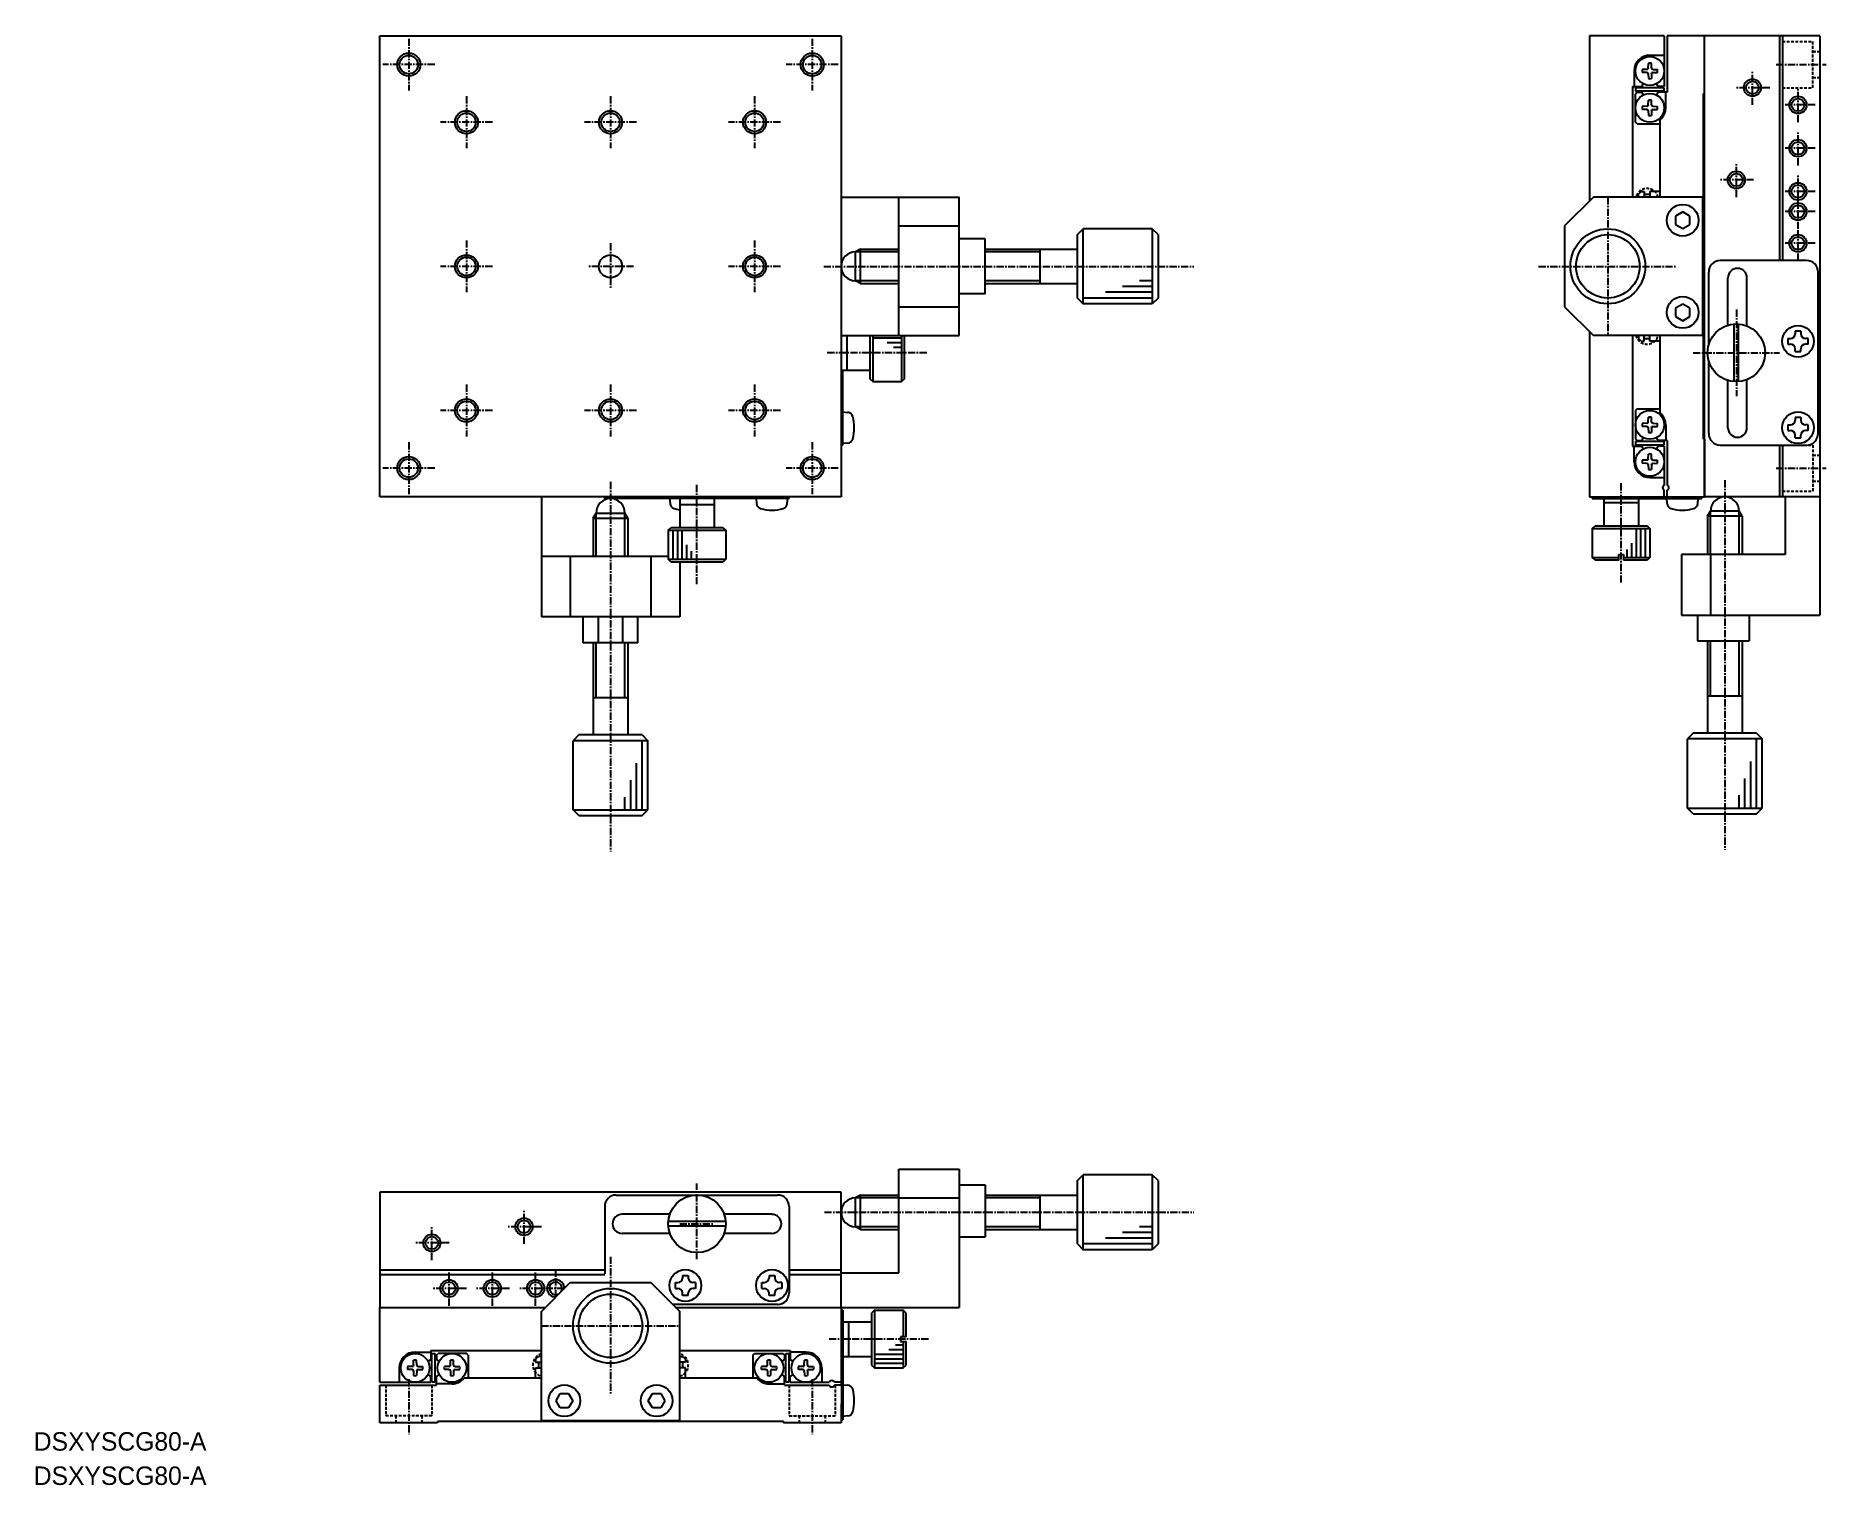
# Model space of a CAD drawing. Extents: x 1054 to 1365, y 231 to 483.
import ezdxf

# ---------------------------------------------------------------- set-up
doc = ezdxf.new("R2010")
doc.units = 0
doc.linetypes.add('CENTER', pattern=[2, 1.25, -0.25, 0.25, -0.25])
doc.linetypes.add('DASHED', pattern=[0.75, 0.5, -0.25])
doc.layers.get('0').update_dxf_attribs({"linetype": 'CONTINUOUS'})
doc.layers.add('CENTER', color=1, linetype='CENTER')

msp = doc.modelspace()

# ---------------------------------------------------------------- linework, layer by layer
at = {"color": 7, "linetype": 'CONTINUOUS'}
for p, q in [((1113.7, 402.61), (1113.7, 482.61)), ((1113.7, 482.61), (1193.7, 482.61)), ((1193.7, 482.61), (1193.7, 402.61)), ((1323.54, 482.61), (1323.54, 453.91)), ((1336.54, 482.61), (1323.54, 482.61)), ((1336.54, 482.61), (1323.54, 482.61)), ((1336.54, 482.61), (1336.54, 473.81)), ((1343.54, 482.61), (1337.04, 482.61)), ((1343.54, 482.61), (1337.04, 482.61)), ((1337.04, 482.61), (1337.04, 472.81)), ((1343.54, 402.61), (1343.54, 482.61)), ((1363.54, 482.61), (1343.54, 482.61)), ((1343.54, 472.61), (1343.54, 482.61)), ((1343.54, 472.61), (1343.54, 482.61)), ((1356.54, 482.61), (1356.54, 443.61)), ((1357.04, 482.61), (1357.04, 443.61)), ((1363.54, 482.61), (1363.54, 402.61)), ((1334.04, 479.26), (1336.54, 479.26)), ((1331.29, 476.51), (1331.29, 473.81)), ((1333.54, 476.78), (1332.71, 476.77)), ((1333.54, 476.23), (1332.71, 476.25)), ((1333.54, 476.78), (1333.7, 476.85)), ((1333.54, 476.23), (1333.7, 476.16)), ((1333.76, 476.99), (1333.7, 476.85)), ((1333.76, 476.03), (1333.7, 476.16)), ((1333.76, 476.99), (1333.78, 477.83)), ((1333.76, 476.03), (1333.78, 475.18)), ((1334.31, 476.99), (1334.3, 477.83)), ((1334.31, 476.03), (1334.3, 475.18)), ((1334.31, 476.99), (1334.37, 476.85)), ((1334.31, 476.03), (1334.37, 476.16)), ((1334.53, 476.78), (1334.37, 476.85)), ((1334.53, 476.23), (1334.37, 476.16)), ((1334.53, 476.78), (1335.36, 476.77)), ((1334.53, 476.23), (1335.36, 476.25)), ((1331.04, 473.81), (1331.04, 454.61)), ((1331.04, 473.81), (1332.62, 473.81)), ((1336.54, 473.61), (1331.54, 473.61)), ((1331.54, 473.61), (1331.54, 473.01)), ((1336.54, 473.01), (1331.54, 473.01)), ((1331.84, 472.81), (1331.54, 472.51)), ((1331.54, 467.61), (1331.54, 472.51)), ((1331.84, 472.81), (1332.62, 472.81)), ((1336.54, 473.81), (1335.45, 473.81)), ((1337.04, 472.81), (1335.45, 472.81)), ((1336.54, 473.01), (1336.54, 473.61)), ((1336.79, 470.11), (1336.79, 472.81)), ((1343.34, 472.61), (1343.34, 412.61)), ((1343.34, 472.61), (1343.54, 472.61)), ((1343.34, 412.61), (1343.34, 472.61)), ((1343.34, 472.61), (1343.54, 472.61)), ((1333.54, 470.38), (1332.71, 470.37)), ((1333.54, 469.83), (1332.71, 469.85)), ((1333.54, 470.38), (1333.7, 470.45)), ((1333.54, 469.83), (1333.7, 469.76)), ((1333.76, 470.59), (1333.7, 470.45)), ((1333.76, 469.63), (1333.7, 469.76)), ((1333.76, 470.59), (1333.78, 471.43)), ((1333.76, 469.63), (1333.78, 468.78)), ((1334.31, 470.59), (1334.3, 471.43)), ((1334.31, 469.63), (1334.3, 468.78)), ((1334.31, 470.59), (1334.37, 470.45)), ((1334.31, 469.63), (1334.37, 469.76)), ((1334.53, 470.38), (1334.37, 470.45)), ((1334.53, 469.83), (1334.37, 469.76)), ((1334.53, 470.38), (1335.36, 470.37)), ((1334.53, 469.83), (1335.36, 469.85)), ((1331.84, 467.31), (1331.54, 467.61)), ((1331.84, 467.31), (1335.84, 467.31)), ((1335.84, 454.61), (1335.84, 468.03)), ((1193.7, 454.61), (1214.2, 454.61)), ((1203.7, 430.61), (1203.7, 454.61)), ((1214.2, 430.61), (1214.2, 454.61)), ((1324.24, 454.61), (1319.24, 449.61)), ((1343.24, 454.61), (1324.24, 454.61)), ((1332.54, 455.61), (1332.04, 455.11)), ((1332.04, 454.61), (1332.04, 455.11)), ((1332.54, 455.61), (1333.04, 455.61)), ((1333.04, 455.61), (1333.04, 454.61)), ((1333.04, 455.11), (1334.04, 455.11)), ((1335.84, 455.61), (1334.04, 455.61)), ((1334.04, 455.61), (1334.04, 454.61)), ((1343.24, 430.61), (1343.24, 454.61)), ((1339.74, 452.05), (1338.49, 451.33)), ((1338.49, 451.33), (1338.49, 449.89)), ((1340.99, 451.33), (1339.74, 452.05)), ((1340.99, 449.89), (1340.99, 451.33)), ((1203.7, 449.61), (1214.2, 449.61)), ((1218.7, 447.36), (1214.2, 447.36)), ((1218.7, 437.86), (1218.7, 447.36)), ((1234.7, 448.11), (1235.7, 449.11)), ((1234.7, 437.11), (1234.7, 448.11)), ((1247.7, 449.11), (1235.7, 449.11)), ((1248.7, 448.11), (1247.7, 449.11)), ((1248.7, 448.11), (1248.7, 437.11)), ((1319.24, 449.61), (1319.24, 435.61)), ((1338.49, 449.89), (1339.74, 449.16)), ((1339.74, 449.16), (1340.99, 449.89)), ((1197.07, 445.61), (1196.2, 445.11)), ((1196.2, 440.11), (1196.2, 445.11)), ((1197.07, 445.61), (1203.7, 445.61)), ((1197.07, 439.61), (1197.07, 445.61)), ((1218.7, 445.61), (1234.7, 445.61)), ((1228.2, 445.61), (1228.2, 439.61)), ((1344.24, 429.01), (1344.24, 441.61)), ((1361.24, 443.61), (1346.24, 443.61)), ((1363.24, 413.61), (1363.24, 441.61)), ((1197.07, 439.61), (1196.2, 440.11)), ((1197.07, 439.61), (1203.7, 439.61)), ((1218.7, 439.61), (1234.7, 439.61)), ((1347.59, 432.39), (1347.59, 440.61)), ((1350.89, 432.25), (1350.89, 440.61)), ((1203.7, 435.61), (1214.2, 435.61)), ((1218.7, 437.86), (1214.2, 437.86)), ((1234.7, 437.11), (1235.7, 436.11)), ((1247.7, 436.11), (1235.7, 436.11)), ((1248.7, 437.11), (1247.7, 436.11)), ((1319.24, 435.61), (1324.24, 430.61)), ((1339.74, 436.05), (1338.49, 435.33)), ((1338.49, 435.33), (1338.49, 433.89)), ((1340.99, 435.33), (1339.74, 436.05)), ((1340.99, 433.89), (1340.99, 435.33)), ((1338.49, 433.89), (1339.74, 433.16)), ((1339.74, 433.16), (1340.99, 433.89)), ((1348.64, 422.62), (1348.64, 432.59)), ((1349.44, 422.62), (1349.44, 432.59)), ((1193.7, 430.61), (1198.7, 430.61)), ((1193.7, 430.61), (1214.2, 430.61)), ((1194.7, 430.61), (1194.7, 424.61)), ((1198.7, 430.61), (1198.7, 423.11)), ((1199.2, 430.61), (1199.2, 422.61)), ((1204.2, 430.61), (1204.2, 422.61)), ((1204.7, 423.11), (1204.7, 430.61)), ((1323.54, 431.31), (1323.54, 402.61)), ((1343.24, 430.61), (1324.24, 430.61)), ((1331.04, 430.61), (1331.04, 411.41)), ((1332.04, 430.61), (1332.04, 430.11)), ((1332.54, 429.61), (1332.04, 430.11)), ((1332.54, 429.61), (1333.04, 429.61)), ((1333.04, 429.61), (1333.04, 430.61)), ((1333.04, 430.11), (1334.04, 430.11)), ((1334.04, 429.61), (1334.04, 430.61)), ((1335.84, 429.61), (1334.04, 429.61)), ((1335.84, 417.19), (1335.84, 430.61)), ((1357.99, 430.11), (1358.44, 430.11)), ((1357.99, 430.11), (1357.99, 429.11)), ((1357.99, 429.11), (1358.44, 429.11)), ((1360.24, 431.36), (1359.24, 431.36)), ((1359.24, 431.36), (1359.24, 430.91)), ((1360.24, 431.36), (1360.24, 430.91)), ((1361.49, 430.11), (1361.04, 430.11)), ((1361.49, 429.11), (1361.04, 429.11)), ((1361.49, 429.11), (1361.49, 430.11)), ((1344.24, 413.61), (1344.24, 426.21)), ((1359.24, 427.86), (1359.24, 428.31)), ((1359.24, 427.86), (1360.24, 427.86)), ((1360.24, 427.86), (1360.24, 428.31)), ((1193.7, 424.61), (1198.7, 424.61)), ((1194, 411.61), (1194, 424.61)), ((1198.7, 423.11), (1199.2, 422.61)), ((1199.2, 422.61), (1204.2, 422.61)), ((1204.2, 422.61), (1204.7, 423.11)), ((1347.59, 414.61), (1347.59, 422.82)), ((1350.89, 414.61), (1350.89, 422.96)), ((1194, 417.36), (1194.85, 417.28)), ((1331.84, 417.91), (1331.54, 417.61)), ((1331.54, 417.61), (1331.54, 412.71)), ((1331.84, 417.91), (1335.84, 417.91)), ((1333.76, 415.59), (1333.78, 416.43)), ((1334.31, 415.59), (1334.3, 416.43)), ((1360.24, 416.36), (1359.24, 416.36)), ((1359.24, 416.36), (1359.24, 415.91)), ((1360.24, 416.36), (1360.24, 415.91)), ((1333.54, 415.38), (1332.71, 415.37)), ((1333.54, 414.83), (1332.71, 414.85)), ((1333.54, 415.38), (1333.7, 415.45)), ((1333.54, 414.83), (1333.7, 414.76)), ((1333.76, 415.59), (1333.7, 415.45)), ((1333.76, 414.63), (1333.7, 414.76)), ((1333.76, 414.63), (1333.78, 413.78)), ((1334.31, 414.63), (1334.3, 413.78)), ((1334.31, 415.59), (1334.37, 415.45)), ((1334.31, 414.63), (1334.37, 414.76)), ((1334.53, 415.38), (1334.37, 415.45)), ((1334.53, 414.83), (1334.37, 414.76)), ((1334.53, 415.38), (1335.36, 415.37)), ((1334.53, 414.83), (1335.36, 414.85)), ((1336.79, 415.11), (1336.79, 412.41)), ((1357.99, 415.11), (1357.99, 414.11)), ((1357.99, 415.11), (1358.44, 415.11)), ((1357.99, 414.11), (1358.44, 414.11)), ((1359.24, 412.86), (1359.24, 413.31)), ((1360.24, 412.86), (1360.24, 413.31)), ((1361.49, 415.11), (1361.04, 415.11)), ((1361.49, 414.11), (1361.04, 414.11)), ((1361.49, 414.11), (1361.49, 415.11)), ((1194, 411.61), (1193.7, 411.61)), ((1194.85, 411.93), (1194, 411.86)), ((1331.04, 411.41), (1332.62, 411.41)), ((1331.29, 408.71), (1331.29, 411.41)), ((1331.84, 412.41), (1331.54, 412.71)), ((1336.54, 412.21), (1331.54, 412.21)), ((1331.54, 412.21), (1331.54, 411.61)), ((1336.54, 411.61), (1331.54, 411.61)), ((1331.84, 412.41), (1332.62, 412.41)), ((1337.04, 412.41), (1335.45, 412.41)), ((1336.54, 411.41), (1335.45, 411.41)), ((1336.54, 411.61), (1336.54, 412.21)), ((1336.54, 411.41), (1336.54, 404.67)), ((1337.04, 412.41), (1337.04, 404.67)), ((1343.34, 412.61), (1343.54, 412.61)), ((1343.34, 412.61), (1343.54, 412.61)), ((1343.54, 412.61), (1343.54, 402.61)), ((1343.54, 402.61), (1343.54, 412.61)), ((1346.24, 411.61), (1361.24, 411.61)), ((1356.54, 411.61), (1356.54, 402.61)), ((1357.04, 411.61), (1357.04, 402.61)), ((1359.24, 412.86), (1360.24, 412.86)), ((1333.54, 408.98), (1332.71, 408.97)), ((1333.54, 408.43), (1332.71, 408.45)), ((1333.54, 408.98), (1333.7, 409.05)), ((1333.54, 408.43), (1333.7, 408.36)), ((1333.76, 409.19), (1333.7, 409.05)), ((1333.76, 408.23), (1333.7, 408.36)), ((1333.76, 409.19), (1333.78, 410.03)), ((1333.76, 408.23), (1333.78, 407.38)), ((1334.31, 409.19), (1334.3, 410.03)), ((1334.31, 408.23), (1334.3, 407.38)), ((1334.31, 409.19), (1334.37, 409.05)), ((1334.31, 408.23), (1334.37, 408.36)), ((1334.53, 408.98), (1334.37, 409.05)), ((1334.53, 408.43), (1334.37, 408.36)), ((1334.53, 408.98), (1335.36, 408.97)), ((1334.53, 408.43), (1335.36, 408.45)), ((1334.04, 405.96), (1336.54, 405.96)), ((1193.7, 402.61), (1113.7, 402.61)), ((1141.7, 402.61), (1141.7, 381.81)), ((1152.7, 402.31), (1152.7, 402.61)), ((1184.7, 402.31), (1152.7, 402.31)), ((1163.95, 402.31), (1164.03, 401.46)), ((1165.7, 402.31), (1165.7, 397.31)), ((1165.7, 401.31), (1171.7, 401.31)), ((1171.7, 402.31), (1171.7, 397.31)), ((1178.95, 402.31), (1179.03, 401.46)), ((1184.38, 401.46), (1184.45, 402.31)), ((1184.7, 402.31), (1184.7, 402.61)), ((1323.54, 402.61), (1337.04, 402.61)), ((1324.04, 402.61), (1324.04, 402.31)), ((1324.04, 402.31), (1343.04, 402.31)), ((1326.04, 402.31), (1326.04, 397.61)), ((1326.04, 401.61), (1332.04, 401.61)), ((1332.04, 402.31), (1332.04, 397.61)), ((1336.54, 402.61), (1336.54, 403.75)), ((1336.94, 402.31), (1337.01, 401.46)), ((1337.04, 402.61), (1337.04, 403.75)), ((1337.04, 402.61), (1343.54, 402.61)), ((1342.36, 401.46), (1342.44, 402.31)), ((1343.04, 402.31), (1343.04, 402.61)), ((1363.54, 402.61), (1343.54, 402.61)), ((1357.54, 402.61), (1357.54, 392.61)), ((1363.54, 402.61), (1363.54, 382.11)), ((1150.7, 398.94), (1151.2, 399.81)), ((1150.7, 398.94), (1156.7, 398.94)), ((1150.7, 398.94), (1150.7, 392.31)), ((1151.2, 399.81), (1156.2, 399.81)), ((1156.7, 398.94), (1156.2, 399.81)), ((1156.7, 398.94), (1156.7, 392.31)), ((1344.04, 399.24), (1344.54, 400.11)), ((1344.04, 399.24), (1344.04, 392.61)), ((1350.04, 399.24), (1344.04, 399.24)), ((1349.54, 400.11), (1344.54, 400.11)), ((1350.04, 399.24), (1349.54, 400.11)), ((1350.04, 399.24), (1350.04, 392.61)), ((1163.7, 396.81), (1164.2, 397.31)), ((1163.7, 396.81), (1173.7, 396.81)), ((1163.7, 396.81), (1163.7, 391.81)), ((1164.2, 397.31), (1173.2, 397.31)), ((1173.2, 397.31), (1173.7, 396.81)), ((1173.7, 396.81), (1173.7, 391.81)), ((1324.04, 397.11), (1324.54, 397.61)), ((1324.04, 397.11), (1334.04, 397.11)), ((1324.04, 397.11), (1324.04, 392.11)), ((1324.54, 397.61), (1333.54, 397.61)), ((1333.54, 397.61), (1334.04, 397.11)), ((1334.04, 397.11), (1334.04, 392.11)), ((1141.7, 392.31), (1163.7, 392.31)), ((1146.7, 392.31), (1146.7, 381.81)), ((1160.7, 392.31), (1160.7, 381.81)), ((1163.7, 391.81), (1173.7, 391.81)), ((1164.2, 391.31), (1163.7, 391.81)), ((1173.7, 391.81), (1173.2, 391.31)), ((1324.04, 392.11), (1328.64, 392.11)), ((1324.54, 391.61), (1324.04, 392.11)), ((1328.64, 391.61), (1324.54, 391.61)), ((1328.64, 392.61), (1329.44, 392.61)), ((1328.64, 391.61), (1328.64, 392.61)), ((1329.44, 392.61), (1329.44, 391.61)), ((1329.44, 392.11), (1334.04, 392.11)), ((1333.54, 391.61), (1329.44, 391.61)), ((1334.04, 392.11), (1333.54, 391.61)), ((1357.54, 392.61), (1339.54, 392.61)), ((1339.54, 392.61), (1339.54, 382.11)), ((1344.54, 392.61), (1344.54, 382.11)), ((1173.2, 391.31), (1164.2, 391.31)), ((1165.7, 391.31), (1165.7, 381.81)), ((1339.54, 382.11), (1363.54, 382.11)), ((1342.29, 382.11), (1342.29, 377.61)), ((1351.29, 382.11), (1351.29, 377.61)), ((1165.7, 381.81), (1141.7, 381.81)), ((1148.95, 377.31), (1148.95, 381.81)), ((1151.58, 381.81), (1151.58, 377.31)), ((1155.83, 377.31), (1155.83, 381.81)), ((1158.45, 377.31), (1158.45, 381.81)), ((1158.45, 377.31), (1148.95, 377.31)), ((1150.7, 377.31), (1150.7, 361.31)), ((1156.7, 377.31), (1156.7, 361.31)), ((1342.29, 377.61), (1351.29, 377.61)), ((1344.04, 377.61), (1344.04, 361.61)), ((1350.04, 377.61), (1350.04, 361.61)), ((1150.7, 367.81), (1156.7, 367.81)), ((1344.04, 368.11), (1350.04, 368.11)), ((1148.2, 361.31), (1147.2, 360.31)), ((1159.2, 361.31), (1148.2, 361.31)), ((1159.2, 361.31), (1160.2, 360.31)), ((1341.54, 361.61), (1340.54, 360.61)), ((1340.54, 348.61), (1340.54, 360.61)), ((1352.54, 361.61), (1341.54, 361.61)), ((1352.54, 361.61), (1353.54, 360.61)), ((1353.54, 348.61), (1353.54, 360.61)), ((1147.2, 348.31), (1147.2, 360.31)), ((1160.2, 348.31), (1160.2, 360.31)), ((1148.2, 347.31), (1147.2, 348.31)), ((1159.2, 347.31), (1160.2, 348.31)), ((1341.54, 347.61), (1340.54, 348.61)), ((1352.54, 347.61), (1353.54, 348.61)), ((1148.2, 347.31), (1159.2, 347.31)), ((1341.54, 347.61), (1352.54, 347.61)), ((1203.7, 267.99), (1203.7, 285.99)), ((1203.7, 285.99), (1214.2, 285.99)), ((1214.2, 285.99), (1214.2, 261.99)), ((1214.2, 283.24), (1218.7, 283.24)), ((1218.7, 283.24), (1218.7, 274.24)), ((1234.7, 283.99), (1235.7, 284.99)), ((1234.7, 272.99), (1234.7, 283.99)), ((1247.7, 284.99), (1235.7, 284.99)), ((1248.7, 283.99), (1247.7, 284.99)), ((1248.7, 283.99), (1248.7, 272.99)), ((1193.7, 281.99), (1113.7, 281.99)), ((1113.7, 281.99), (1113.7, 261.99)), ((1154.7, 281.49), (1182.7, 281.49)), ((1193.7, 261.99), (1193.7, 281.99)), ((1197.07, 281.49), (1196.2, 280.99)), ((1196.2, 275.99), (1196.2, 280.99)), ((1197.07, 281.49), (1203.7, 281.49)), ((1197.07, 275.49), (1197.07, 281.49)), ((1203.7, 280.99), (1214.2, 280.99)), ((1218.7, 281.49), (1234.7, 281.49)), ((1228.2, 281.49), (1228.2, 275.49)), ((1152.7, 279.49), (1152.7, 267.79)), ((1163.98, 278.14), (1155.7, 278.14)), ((1173.67, 276.89), (1163.7, 276.89)), ((1181.7, 278.14), (1173.42, 278.14)), ((1181.7, 278.14), (1181.92, 278.14)), ((1184.7, 279.49), (1184.7, 264.49)), ((1163.98, 274.84), (1155.7, 274.84)), ((1173.7, 276.09), (1163.76, 276.09)), ((1181.7, 274.84), (1173.42, 274.84)), ((1197.07, 275.49), (1196.2, 275.99)), ((1197.07, 275.49), (1203.7, 275.49)), ((1214.2, 274.24), (1218.7, 274.24)), ((1218.7, 275.49), (1234.7, 275.49)), ((1234.7, 272.99), (1235.7, 271.99)), ((1247.7, 271.99), (1235.7, 271.99)), ((1248.7, 272.99), (1247.7, 271.99)), ((1113.7, 268.49), (1152.7, 268.49)), ((1113.7, 267.69), (1152.7, 267.69)), ((1166.2, 267.54), (1166.2, 267.09)), ((1166.2, 267.54), (1167.2, 267.54)), ((1167.2, 267.54), (1167.2, 267.09)), ((1181.2, 267.54), (1181.2, 267.09)), ((1181.2, 267.54), (1182.2, 267.54)), ((1182.2, 267.54), (1182.2, 267.09)), ((1184.7, 268.49), (1193.7, 268.49)), ((1184.7, 267.69), (1193.7, 267.69)), ((1193.7, 267.99), (1203.7, 267.99)), ((1141.7, 261.29), (1146.7, 266.29)), ((1146.7, 266.29), (1160.7, 266.29)), ((1160.7, 266.29), (1165.7, 261.29)), ((1164.95, 266.29), (1165.4, 266.29)), ((1164.95, 265.29), (1164.95, 266.29)), ((1164.95, 265.29), (1165.4, 265.29)), ((1166.2, 264.04), (1166.2, 264.49)), ((1167.2, 264.04), (1167.2, 264.49)), ((1168.45, 266.29), (1168, 266.29)), ((1168.45, 265.29), (1168, 265.29)), ((1168.45, 266.29), (1168.45, 265.29)), ((1179.95, 266.29), (1180.4, 266.29)), ((1179.95, 265.29), (1179.95, 266.29)), ((1179.95, 265.29), (1180.4, 265.29)), ((1181.2, 264.04), (1181.2, 264.49)), ((1182.2, 264.04), (1182.2, 264.49)), ((1183.45, 266.29), (1183, 266.29)), ((1183.45, 265.29), (1183, 265.29)), ((1183.45, 266.29), (1183.45, 265.29)), ((1113.7, 261.99), (1142.4, 261.99)), ((1113.7, 248.99), (1113.7, 261.99)), ((1141.7, 242.29), (1141.7, 261.29)), ((1182.7, 262.49), (1164.5, 262.49)), ((1165, 261.99), (1193.7, 261.99)), ((1165.7, 242.29), (1165.7, 261.29)), ((1167.2, 264.04), (1166.2, 264.04)), ((1182.2, 264.04), (1181.2, 264.04)), ((1193.7, 261.99), (1193.7, 248.49)), ((1193.7, 261.99), (1214.2, 261.99)), ((1193.7, 261.49), (1194, 261.49)), ((1194, 261.49), (1194, 242.49)), ((1199.5, 261.49), (1199, 260.99)), ((1199, 260.99), (1199, 251.99)), ((1199.5, 261.49), (1199.5, 251.49)), ((1199.5, 261.49), (1204.5, 261.49)), ((1204.5, 261.49), (1204.5, 256.89)), ((1205, 260.99), (1204.5, 261.49)), ((1205, 256.89), (1205, 260.99)), ((1194, 259.49), (1199, 259.49)), ((1195, 259.49), (1195, 253.49)), ((1204, 256.89), (1204, 256.09)), ((1205, 256.89), (1204, 256.89)), ((1204, 256.09), (1205, 256.09)), ((1204.5, 256.09), (1204.5, 251.49)), ((1205, 251.99), (1205, 256.09)), ((1119.32, 251.76), (1118.48, 251.75)), ((1119.32, 251.76), (1119.45, 251.82)), ((1119.53, 251.98), (1119.45, 251.82)), ((1119.53, 251.98), (1119.54, 252.81)), ((1119.8, 254.24), (1122.5, 254.24)), ((1120.08, 251.98), (1120.06, 252.81)), ((1120.08, 251.98), (1120.15, 251.82)), ((1120.28, 251.76), (1120.15, 251.82)), ((1120.28, 251.76), (1121.13, 251.75)), ((1122.5, 254.49), (1141.7, 254.49)), ((1122.5, 254.49), (1122.5, 252.9)), ((1122.7, 248.99), (1122.7, 253.99)), ((1122.7, 253.99), (1123.3, 253.99)), ((1123.3, 248.99), (1123.3, 253.99)), ((1123.5, 253.69), (1123.8, 253.99)), ((1123.5, 253.69), (1123.5, 252.9)), ((1128.7, 253.99), (1123.8, 253.99)), ((1125.72, 251.76), (1124.88, 251.75)), ((1125.72, 251.76), (1125.85, 251.82)), ((1125.93, 251.98), (1125.85, 251.82)), ((1125.93, 251.98), (1125.94, 252.81)), ((1126.48, 251.98), (1126.46, 252.81)), ((1126.48, 251.98), (1126.55, 251.82)), ((1126.68, 251.76), (1126.55, 251.82)), ((1126.68, 251.76), (1127.53, 251.75)), ((1129, 253.69), (1128.7, 253.99)), ((1129, 253.69), (1129, 249.69)), ((1140.7, 252.99), (1141.2, 253.49)), ((1140.7, 252.99), (1140.7, 252.49)), ((1140.7, 252.49), (1141.7, 252.49)), ((1141.7, 253.49), (1141.2, 253.49)), ((1141.2, 252.49), (1141.2, 251.49)), ((1165.7, 254.49), (1184.9, 254.49)), ((1165.7, 253.49), (1166.2, 253.49)), ((1166.7, 252.49), (1165.7, 252.49)), ((1166.7, 252.99), (1166.2, 253.49)), ((1166.2, 252.49), (1166.2, 251.49)), ((1166.7, 252.99), (1166.7, 252.49)), ((1178.4, 253.69), (1178.7, 253.99)), ((1178.4, 253.69), (1178.4, 249.69)), ((1178.7, 253.99), (1183.6, 253.99)), ((1180.72, 251.76), (1179.88, 251.75)), ((1180.72, 251.76), (1180.85, 251.82)), ((1180.93, 251.98), (1180.85, 251.82)), ((1180.93, 251.98), (1180.94, 252.81)), ((1181.48, 251.98), (1181.46, 252.81)), ((1181.48, 251.98), (1181.55, 251.82)), ((1181.68, 251.76), (1181.55, 251.82)), ((1181.68, 251.76), (1182.53, 251.75)), ((1183.9, 253.69), (1183.6, 253.99)), ((1183.9, 253.69), (1183.9, 252.9)), ((1184.1, 248.99), (1184.1, 253.99)), ((1184.1, 253.99), (1184.7, 253.99)), ((1184.7, 248.99), (1184.7, 253.99)), ((1184.9, 254.49), (1184.9, 252.9)), ((1187.6, 254.24), (1184.9, 254.24)), ((1187.12, 251.76), (1186.28, 251.75)), ((1187.12, 251.76), (1187.25, 251.82)), ((1187.33, 251.98), (1187.25, 251.82)), ((1187.33, 251.98), (1187.34, 252.81)), ((1187.88, 251.98), (1187.86, 252.81)), ((1187.88, 251.98), (1187.95, 251.82)), ((1188.08, 251.76), (1187.95, 251.82)), ((1188.08, 251.76), (1188.93, 251.75)), ((1194, 253.49), (1199, 253.49)), ((1199, 251.99), (1199.5, 251.49)), ((1204.5, 251.49), (1205, 251.99)), ((1113.7, 248.99), (1122.5, 248.99)), ((1117.05, 251.49), (1117.05, 248.99)), ((1119.32, 251.21), (1118.48, 251.23)), ((1119.32, 251.21), (1119.45, 251.15)), ((1119.53, 250.99), (1119.45, 251.15)), ((1119.53, 250.99), (1119.54, 250.16)), ((1120.08, 250.99), (1120.06, 250.16)), ((1120.08, 250.99), (1120.15, 251.15)), ((1120.28, 251.21), (1120.15, 251.15)), ((1120.28, 251.21), (1121.13, 251.23)), ((1122.5, 248.99), (1122.5, 250.07)), ((1123.3, 248.99), (1122.7, 248.99)), ((1123.5, 248.49), (1123.5, 250.07)), ((1126.2, 248.74), (1123.5, 248.74)), ((1125.72, 251.21), (1124.88, 251.23)), ((1125.72, 251.21), (1125.85, 251.15)), ((1125.93, 250.99), (1125.85, 251.15)), ((1125.93, 250.99), (1125.94, 250.16)), ((1126.48, 250.99), (1126.46, 250.16)), ((1126.48, 250.99), (1126.55, 251.15)), ((1126.68, 251.21), (1126.55, 251.15)), ((1126.68, 251.21), (1127.53, 251.23)), ((1141.7, 249.69), (1128.28, 249.69)), ((1140.7, 249.69), (1140.7, 251.49)), ((1140.7, 251.49), (1141.7, 251.49)), ((1166.7, 251.49), (1165.7, 251.49)), ((1179.12, 249.69), (1165.7, 249.69)), ((1166.7, 249.69), (1166.7, 251.49)), ((1180.72, 251.21), (1179.88, 251.23)), ((1180.72, 251.21), (1180.85, 251.15)), ((1180.93, 250.99), (1180.85, 251.15)), ((1180.93, 250.99), (1180.94, 250.16)), ((1181.2, 248.74), (1183.9, 248.74)), ((1181.48, 250.99), (1181.46, 250.16)), ((1181.48, 250.99), (1181.55, 251.15)), ((1181.68, 251.21), (1181.55, 251.15)), ((1181.68, 251.21), (1182.53, 251.23)), ((1183.9, 248.49), (1183.9, 250.07)), ((1184.7, 248.99), (1184.1, 248.99)), ((1184.9, 248.99), (1184.9, 250.07)), ((1184.9, 248.99), (1191.64, 248.99)), ((1187.12, 251.21), (1186.28, 251.23)), ((1187.12, 251.21), (1187.25, 251.15)), ((1187.33, 250.99), (1187.25, 251.15)), ((1187.33, 250.99), (1187.34, 250.16)), ((1187.88, 250.99), (1187.86, 250.16)), ((1187.88, 250.99), (1187.95, 251.15)), ((1188.08, 251.21), (1187.95, 251.15)), ((1188.08, 251.21), (1188.93, 251.23)), ((1190.35, 251.49), (1190.35, 248.99)), ((1193.7, 248.99), (1192.56, 248.99)), ((1193.78, 248.6), (1193.7, 241.99)), ((1194, 248.58), (1194.85, 248.51)), ((1199.5, 251.49), (1204.5, 251.49)), ((1113.7, 241.99), (1113.7, 248.49)), ((1113.7, 248.49), (1123.5, 248.49)), ((1144.26, 245.79), (1144.98, 247.04)), ((1144.98, 244.54), (1144.26, 245.79)), ((1144.98, 247.04), (1146.42, 247.04)), ((1146.42, 247.04), (1147.14, 245.79)), ((1147.14, 245.79), (1146.42, 244.54)), ((1160.26, 245.79), (1160.98, 247.04)), ((1160.98, 244.54), (1160.26, 245.79)), ((1160.98, 247.04), (1162.42, 247.04)), ((1162.42, 247.04), (1163.14, 245.79)), ((1163.14, 245.79), (1162.42, 244.54)), ((1183.9, 248.49), (1191.64, 248.49)), ((1193.7, 248.49), (1192.56, 248.49)), ((1146.42, 244.54), (1144.98, 244.54)), ((1162.42, 244.54), (1160.98, 244.54)), ((1194, 242.49), (1193.7, 242.49)), ((1194.85, 243.16), (1194, 243.08)), ((1123.7, 241.99), (1113.7, 241.99)), ((1183.7, 242.19), (1123.7, 242.19)), ((1123.7, 242.19), (1123.7, 241.99)), ((1165.7, 242.29), (1141.7, 242.29)), ((1183.7, 242.19), (1183.7, 241.99)), ((1193.7, 241.99), (1183.7, 241.99))]:
    msp.add_line(p, q, dxfattribs=at)
at = {"color": 3, "linetype": 'DASHED'}
for p, q in [((1357.04, 481.61), (1362.34, 481.61)), ((1362.34, 473.61), (1362.34, 481.61)), ((1362.34, 479.86), (1363.54, 479.86)), ((1362.34, 475.36), (1363.54, 475.36)), ((1357.04, 473.61), (1362.34, 473.61)), ((1357.04, 411.61), (1362.34, 411.61)), ((1362.34, 411.61), (1362.34, 403.61)), ((1362.34, 409.86), (1363.54, 409.86)), ((1362.34, 405.36), (1363.54, 405.36)), ((1357.04, 403.61), (1362.34, 403.61)), ((1114.7, 248.49), (1114.7, 243.19)), ((1122.7, 248.49), (1122.7, 243.19)), ((1184.7, 248.49), (1184.7, 243.19)), ((1192.7, 248.49), (1192.7, 243.19)), ((1122.7, 243.19), (1114.7, 243.19)), ((1116.45, 243.19), (1116.45, 241.99)), ((1120.95, 243.19), (1120.95, 241.99)), ((1184.7, 243.19), (1192.7, 243.19)), ((1186.45, 243.19), (1186.45, 241.99)), ((1190.95, 243.19), (1190.95, 241.99))]:
    msp.add_line(p, q, dxfattribs=at)
at = {"color": 3, "linetype": 'CONTINUOUS'}
for p, q in [((1235.7, 436.11), (1235.7, 449.11)), ((1247.7, 449.11), (1247.7, 436.11)), ((1203.7, 445.11), (1196.2, 445.11)), ((1228.2, 445.11), (1218.7, 445.11)), ((1203.7, 440.11), (1196.2, 440.11)), ((1228.2, 440.11), (1218.7, 440.11)), ((1247.7, 438.11), (1239.58, 438.11)), ((1247.7, 439.11), (1242.53, 439.11)), ((1247.7, 440.11), (1245.47, 440.11)), ((1247.7, 437.11), (1235.7, 437.11)), ((1199.2, 430.21), (1204.2, 430.21)), ((1201.7, 429.41), (1204.2, 429.41)), ((1202.83, 428.61), (1204.2, 428.61)), ((1151.2, 392.31), (1151.2, 399.81)), ((1156.2, 392.31), (1156.2, 399.81)), ((1344.54, 392.61), (1344.54, 400.11)), ((1349.54, 392.61), (1349.54, 400.11)), ((1164.5, 396.81), (1164.5, 391.81)), ((1165.3, 396.81), (1165.3, 391.81)), ((1166.1, 396.81), (1166.1, 391.81)), ((1330.84, 394.61), (1330.84, 392.11)), ((1331.64, 397.11), (1331.64, 392.11)), ((1332.44, 397.11), (1332.44, 392.11)), ((1333.24, 397.11), (1333.24, 392.11)), ((1166.9, 394.31), (1166.9, 391.81)), ((1167.7, 393.18), (1167.7, 391.81)), ((1330.04, 393.48), (1330.04, 392.11)), ((1151.2, 367.81), (1151.2, 377.31)), ((1156.2, 367.81), (1156.2, 377.31)), ((1344.54, 368.11), (1344.54, 377.61)), ((1349.54, 368.11), (1349.54, 377.61)), ((1353.54, 360.61), (1340.54, 360.61)), ((1352.54, 348.61), (1352.54, 360.61)), ((1160.2, 360.31), (1147.2, 360.31)), ((1159.2, 348.31), (1159.2, 360.31)), ((1158.2, 348.31), (1158.2, 356.42)), ((1351.54, 348.61), (1351.54, 356.72)), ((1157.2, 348.31), (1157.2, 353.48)), ((1350.54, 348.61), (1350.54, 353.78)), ((1147.2, 348.31), (1160.2, 348.31)), ((1156.2, 348.31), (1156.2, 350.54)), ((1340.54, 348.61), (1353.54, 348.61)), ((1349.54, 348.61), (1349.54, 350.84)), ((1235.7, 271.99), (1235.7, 284.99)), ((1247.7, 284.99), (1247.7, 271.99)), ((1203.7, 280.99), (1196.2, 280.99)), ((1228.2, 280.99), (1218.7, 280.99)), ((1203.7, 275.99), (1196.2, 275.99)), ((1228.2, 275.99), (1218.7, 275.99)), ((1247.7, 273.99), (1239.58, 273.99)), ((1247.7, 274.99), (1242.53, 274.99)), ((1247.7, 275.99), (1245.47, 275.99)), ((1247.7, 272.99), (1235.7, 272.99)), ((1203.13, 255.49), (1204.5, 255.49)), ((1199.5, 253.89), (1204.5, 253.89)), ((1199.5, 253.09), (1204.5, 253.09)), ((1199.5, 252.29), (1204.5, 252.29)), ((1202, 254.69), (1204.5, 254.69))]:
    msp.add_line(p, q, dxfattribs=at)
for centre, radius in [((1118.7, 477.61), 2), ((1188.7, 477.61), 2), ((1351.84, 473.61), 1.5), ((1128.7, 467.61), 2), ((1153.7, 467.61), 2), ((1178.7, 467.61), 2), ((1359.74, 470.61), 1.5), ((1359.74, 463.11), 1.5), ((1349.04, 457.61), 1.5), ((1359.74, 455.61), 1.5), ((1359.74, 452.11), 1.5), ((1359.74, 446.61), 1.5), ((1128.7, 442.61), 2), ((1178.7, 442.61), 2), ((1128.7, 417.61), 2), ((1153.7, 417.61), 2), ((1178.7, 417.61), 2), ((1118.7, 407.61), 2), ((1188.7, 407.61), 2), ((1138.7, 275.99), 1.5), ((1122.7, 273.18), 1.5), ((1125.7, 265.29), 1.5), ((1133.2, 265.29), 1.5), ((1140.7, 265.29), 1.5)]:
    msp.add_circle(centre, radius, dxfattribs=at)
at = {"color": 7, "linetype": 'CONTINUOUS'}
for centre, radius in [((1118.7, 477.61), 1.6), ((1188.7, 477.61), 1.6), ((1334.04, 476.51), 2.5), ((1334.04, 470.11), 2.5), ((1351.84, 473.61), 1.1), ((1128.7, 467.61), 1.6), ((1153.7, 467.61), 1.6), ((1178.7, 467.61), 1.6), ((1359.74, 470.61), 1.1), ((1359.74, 463.11), 1.1), ((1349.04, 457.61), 1.1), ((1359.74, 455.61), 1.1), ((1339.74, 450.61), 2.75), ((1359.74, 452.11), 1.1), ((1326.74, 442.61), 6.5), ((1326.74, 442.61), 5.5), ((1359.74, 446.61), 1.1), ((1153.7, 442.61), 2), ((1128.7, 442.61), 1.6), ((1178.7, 442.61), 1.6), ((1339.74, 434.61), 2.75), ((1349.04, 427.61), 5), ((1359.74, 429.61), 2.75), ((1128.7, 417.61), 1.6), ((1153.7, 417.61), 1.6), ((1178.7, 417.61), 1.6), ((1334.04, 415.11), 2.5), ((1359.74, 414.61), 2.75), ((1334.04, 408.71), 2.5), ((1118.7, 407.61), 1.6), ((1188.7, 407.61), 1.6), ((1168.7, 276.49), 5), ((1138.7, 275.99), 1.1), ((1122.7, 273.18), 1.1), ((1166.7, 265.79), 2.75), ((1181.7, 265.79), 2.75), ((1125.7, 265.29), 1.1), ((1133.2, 265.29), 1.1), ((1140.7, 265.29), 1.1), ((1153.7, 258.79), 6.5), ((1153.7, 258.79), 5.5), ((1119.8, 251.49), 2.5), ((1126.2, 251.49), 2.5), ((1181.2, 251.49), 2.5), ((1187.6, 251.49), 2.5), ((1145.7, 245.79), 2.75), ((1161.7, 245.79), 2.75)]:
    msp.add_circle(centre, radius, dxfattribs=at)
for centre, radius, start, end in [((1334.04, 476.51), 2.75, 90, 180), ((1334.04, 476.51), 1.35, 168.8959, 191.1041), ((1334.04, 476.51), 1.35, 78.8959, 101.1041), ((1334.04, 476.51), 1.35, 348.8959, 11.1041), ((1334.04, 473.31), 1.5, 139.4584, 168.463), ((1334.04, 473.31), 1.5, 191.5369, 220.5416), ((1334.04, 476.51), 1.35, 258.8959, 281.1041), ((1334.04, 473.31), 1.5, 11.537, 40.5416), ((1334.04, 473.31), 1.5, 319.4584, 348.463), ((1334.04, 470.11), 1.35, 168.8959, 191.1041), ((1334.04, 470.11), 1.35, 78.8959, 101.1041), ((1334.04, 470.11), 1.35, 348.8959, 11.1041), ((1334.04, 470.11), 2.75, 310.8851, 0), ((1334.04, 470.11), 1.35, 258.8959, 281.1041), ((1196.2, 442.61), 2.5, 90, 270), ((1346.24, 441.61), 2, 90, 180), ((1349.24, 440.61), 1.65, 0, 180), ((1361.24, 441.61), 2, 0, 90), ((1358.44, 430.91), 0.8, 270, 0), ((1358.44, 428.31), 0.8, 0, 90), ((1361.04, 430.91), 0.8, 180, 270), ((1361.04, 428.31), 0.8, 90, 180), ((1194.76, 416.29), 1, 16.257, 85), ((1189, 414.61), 7, 343.743, 16.257), ((1334.04, 415.11), 1.35, 78.8959, 101.1041), ((1334.04, 415.11), 2.75, 0, 49.1149), ((1334.04, 415.11), 1.35, 168.8959, 191.1041), ((1334.04, 415.11), 1.35, 258.8959, 281.1041), ((1334.04, 415.11), 1.35, 348.8959, 11.1041), ((1346.24, 413.61), 2, 180, 270), ((1349.24, 414.61), 1.65, 180, 0), ((1358.44, 415.91), 0.8, 270, 0), ((1358.44, 413.31), 0.8, 0, 90), ((1361.04, 415.91), 0.8, 180, 270), ((1361.04, 413.31), 0.8, 90, 180), ((1361.24, 413.61), 2, 270, 0), ((1194.76, 412.93), 1, 275, 343.743), ((1334.04, 411.91), 1.5, 139.4584, 168.463), ((1334.04, 411.91), 1.5, 191.5369, 220.5416), ((1334.04, 408.71), 1.35, 78.8959, 101.1041), ((1334.04, 411.91), 1.5, 11.537, 40.5416), ((1334.04, 411.91), 1.5, 319.4584, 348.463), ((1334.04, 408.71), 2.75, 180, 270), ((1334.04, 408.71), 1.35, 168.8959, 191.1041), ((1334.04, 408.71), 1.35, 258.8959, 281.1041), ((1334.04, 408.71), 1.35, 348.8959, 11.1041), ((1336.74, 404.21), 0.5, 113.5782, 246.4218), ((1336.84, 404.21), 0.5, 293.5782, 66.4218), ((1153.7, 399.81), 2.5, 0, 180), ((1165.02, 401.55), 1, 185, 253.743), ((1180.02, 401.55), 1, 185, 253.743), ((1183.38, 401.55), 1, 286.257, 355), ((1338.01, 401.55), 1, 185, 253.743), ((1341.37, 401.55), 1, 286.257, 355), ((1347.04, 400.11), 2.5, 360, 180), ((1166.7, 407.31), 7, 253.743, 261.7868), ((1181.7, 407.31), 7, 253.743, 286.257), ((1339.69, 407.31), 7, 253.743, 286.257), ((1154.7, 279.49), 2, 90, 180), ((1182.7, 279.49), 2, 0, 90), ((1196.2, 278.49), 2.5, 90, 270), ((1155.7, 276.49), 1.65, 90, 270), ((1181.7, 276.49), 1.65, 270, 90), ((1144.2, 265.29), 1.1, 330.3711, 299.6289), ((1165.4, 267.09), 0.8, 270, 0), ((1165.4, 264.49), 0.8, 0, 90), ((1168, 267.09), 0.8, 180, 270), ((1168, 264.49), 0.8, 90, 180), ((1180.4, 267.09), 0.8, 270, 0), ((1180.4, 264.49), 0.8, 0, 90), ((1183, 267.09), 0.8, 180, 270), ((1183, 264.49), 0.8, 90, 180), ((1182.7, 264.49), 2, 270, 0), ((1119.8, 251.49), 2.75, 90, 180), ((1119.8, 251.49), 1.35, 168.8959, 191.1041), ((1119.8, 251.49), 1.35, 78.8959, 101.1041), ((1119.8, 251.49), 1.35, 348.8959, 11.1041), ((1123, 251.49), 1.5, 101.537, 130.5416), ((1123, 251.49), 1.5, 49.4584, 78.4631), ((1126.2, 251.49), 1.35, 168.8959, 191.1041), ((1126.2, 251.49), 1.35, 78.8959, 101.1041), ((1126.2, 251.49), 1.35, 348.8959, 11.1041), ((1181.2, 251.49), 1.35, 168.8959, 191.1041), ((1181.2, 251.49), 1.35, 78.8959, 101.1041), ((1181.2, 251.49), 1.35, 348.8959, 11.1041), ((1184.4, 251.49), 1.5, 101.537, 130.5416), ((1184.4, 251.49), 1.5, 49.4584, 78.4631), ((1187.6, 251.49), 1.35, 168.8959, 191.1041), ((1187.6, 251.49), 1.35, 78.8959, 101.1041), ((1187.6, 251.49), 2.75, 0, 90), ((1187.6, 251.49), 1.35, 348.8959, 11.1041), ((1119.8, 251.49), 1.35, 258.8959, 281.1041), ((1123, 251.49), 1.5, 229.4584, 258.463), ((1123, 251.49), 1.5, 281.537, 310.5416), ((1126.2, 251.49), 1.35, 258.8959, 281.1041), ((1126.2, 251.49), 2.75, 270, 319.1149), ((1181.2, 251.49), 2.75, 220.8851, 270), ((1181.2, 251.49), 1.35, 258.8959, 281.1041), ((1184.4, 251.49), 1.5, 229.4584, 258.463), ((1184.4, 251.49), 1.5, 281.537, 310.5416), ((1187.6, 251.49), 1.35, 258.8959, 281.1041), ((1192.1, 248.79), 0.5, 23.5782, 156.4218), ((1192.1, 248.69), 0.5, 203.5782, 336.4218), ((1194.76, 247.51), 1, 16.257, 85), ((1189, 245.83), 7, 343.743, 16.257), ((1194.76, 244.15), 1, 275, 343.743)]:
    msp.add_arc(centre, radius, start, end, dxfattribs=at)
at = {"color": 3, "linetype": 'DASHED'}
for centre, start, end in [((1333.54, 454.11), 14.4777, 165.5223), ((1333.54, 431.11), 194.4775, 345.5225), ((1142.2, 251.99), 104.4776, 255.5224), ((1165.2, 251.99), 284.4775, 75.5225)]:
    msp.add_arc(centre, 2, start, end, dxfattribs=at)
at = {"color": 3, "linetype": 'CONTINUOUS'}
msp.add_arc((1144.2, 265.29), 1.5, 0, 270, dxfattribs=at)
at = {"layer": 'CENTER', "color": 1, "linetype": 'CENTER'}
for p, q in [((1118.7, 482.11), (1118.7, 473.11)), ((1188.7, 482.11), (1188.7, 473.11)), ((1123.2, 477.61), (1114.2, 477.61)), ((1193.2, 477.61), (1184.2, 477.61)), ((1351.84, 470.61), (1351.84, 476.61)), ((1355.98, 477.61), (1364.63, 477.61)), ((1354.84, 473.61), (1348.84, 473.61)), ((1359.74, 467.61), (1359.74, 473.61)), ((1128.7, 472.11), (1128.7, 463.11)), ((1153.7, 472.11), (1153.7, 463.11)), ((1178.7, 472.11), (1178.7, 463.11)), ((1362.74, 470.61), (1356.74, 470.61)), ((1133.2, 467.61), (1124.2, 467.61)), ((1158.2, 467.61), (1149.2, 467.61)), ((1183.2, 467.61), (1174.2, 467.61)), ((1359.74, 460.11), (1359.74, 466.11)), ((1362.74, 463.11), (1356.74, 463.11)), ((1349.04, 454.61), (1349.04, 460.61)), ((1352.04, 457.61), (1346.04, 457.61)), ((1359.74, 452.61), (1359.74, 458.61)), ((1326.74, 454.61), (1326.74, 430.61)), ((1362.74, 455.61), (1356.74, 455.61)), ((1359.74, 449.11), (1359.74, 455.11)), ((1362.74, 452.11), (1356.74, 452.11)), ((1359.74, 443.61), (1359.74, 449.61)), ((1128.7, 447.11), (1128.7, 438.11)), ((1153.7, 446.61), (1153.7, 438.61)), ((1178.7, 447.11), (1178.7, 438.11)), ((1362.74, 446.61), (1356.74, 446.61)), ((1133.2, 442.61), (1124.2, 442.61)), ((1157.7, 442.61), (1149.7, 442.61)), ((1183.2, 442.61), (1174.2, 442.61)), ((1190.69, 442.61), (1254.92, 442.61)), ((1314.74, 442.61), (1338.74, 442.61)), ((1349.04, 435.11), (1349.04, 420.11)), ((1208.57, 427.61), (1191.31, 427.61)), ((1341.54, 427.61), (1356.54, 427.61)), ((1128.7, 422.11), (1128.7, 413.11)), ((1153.7, 422.11), (1153.7, 413.11)), ((1178.7, 422.11), (1178.7, 413.11)), ((1133.2, 417.61), (1124.2, 417.61)), ((1158.2, 417.61), (1149.2, 417.61)), ((1183.2, 417.61), (1174.2, 417.61)), ((1118.7, 412.11), (1118.7, 403.11)), ((1188.7, 412.11), (1188.7, 403.11)), ((1123.2, 407.61), (1114.2, 407.61)), ((1193.2, 407.61), (1184.2, 407.61)), ((1355.98, 407.61), (1364.63, 407.61)), ((1153.7, 405.2), (1153.7, 341.09)), ((1168.7, 387.44), (1168.7, 404.7)), ((1329.04, 387.74), (1329.04, 405)), ((1347.04, 405.5), (1347.04, 341.39)), ((1168.7, 270.36), (1168.7, 283.47)), ((1138.7, 272.99), (1138.7, 278.99)), ((1165.7, 276.49), (1171.7, 276.49)), ((1190.81, 278.49), (1254.92, 278.49)), ((1122.7, 270.18), (1122.7, 276.18)), ((1141.7, 275.99), (1135.7, 275.99)), ((1125.7, 273.18), (1119.7, 273.18)), ((1153.7, 270.79), (1153.7, 246.79)), ((1125.7, 262.29), (1125.7, 268.29)), ((1133.2, 262.29), (1133.2, 268.29)), ((1140.7, 262.29), (1140.7, 268.29)), ((1144.2, 263.79), (1144.2, 268.29)), ((1128.7, 265.29), (1122.7, 265.29)), ((1136.2, 265.29), (1130.2, 265.29)), ((1143.7, 265.29), (1137.7, 265.29)), ((1145.7, 265.29), (1141.2, 265.29)), ((1141.7, 258.79), (1165.7, 258.79)), ((1208.87, 256.49), (1191.61, 256.49)), ((1118.7, 249.54), (1118.7, 240.01)), ((1188.7, 249.54), (1188.7, 240.01))]:
    msp.add_line(p, q, dxfattribs=at)

# ---------------------------------------------------------------- texts
at = {"color": 7, "linetype": 'CONTINUOUS'}
for p in [(1053.63, 237.14), (1053.63, 231.19)]:
    msp.add_text('DSXYSCG80-A', height=3.2, dxfattribs=at).set_placement(p)

doc.saveas('drawing.dxf')
